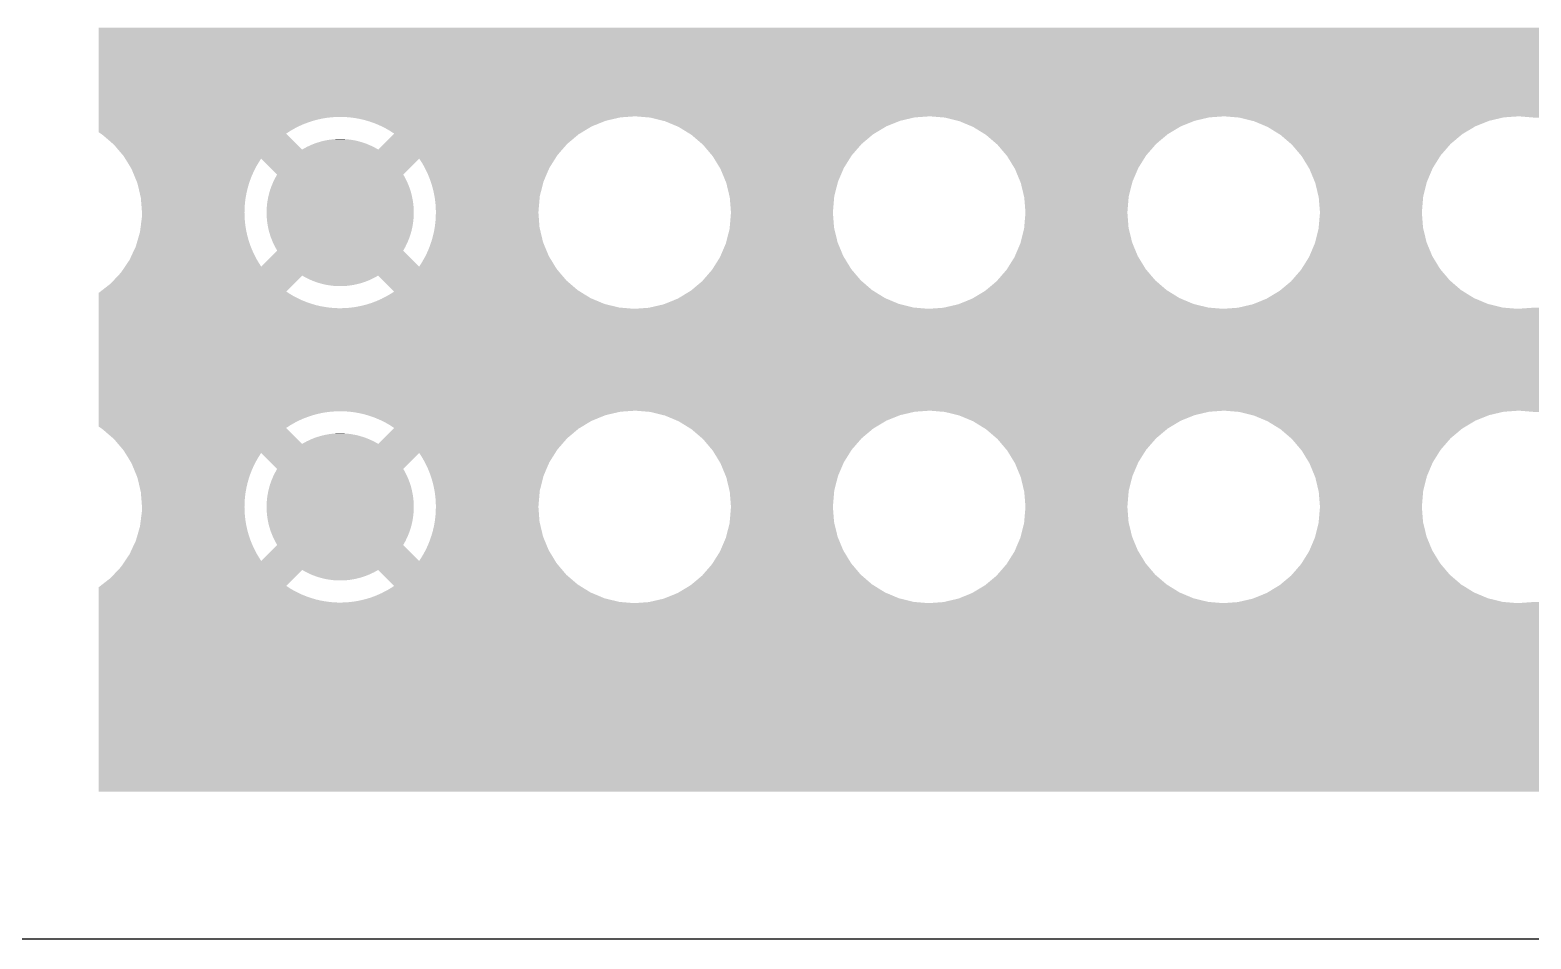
# Model space of a CAD drawing. Extents: x 295 to 953, y 10 to 290.
# Drawn here: x 716.62 to 750.28, y 71 to 91.39 of the extents above; entities that cross this region are included whole.
import ezdxf

# ---------------------------------------------------------------- set-up
doc = ezdxf.new("R2010")
doc.units = 0
doc.header["$LTSCALE"] = 5
doc.header["$MEASUREMENT"] = 0
doc.layers.add('PWR1', color=7, linetype='CONTINUOUS')

msp = doc.modelspace()

# ---------------------------------------------------------------- linework, layer by layer
at = {"layer": 'PWR1'}
msp.add_line((529.277, 71), (763.276, 71), dxfattribs=at)
for points in [[(718.158, 91.34), (718.158, 91.449), (756.177, 91.34), (756.181, 91.449)], [(718.158, 91.066), (718.158, 91.34), (756.203, 91.066), (756.177, 91.34)], [(718.158, 90.802), (718.158, 91.066), (756.282, 90.802), (756.203, 91.066)], [(718.158, 90.557), (718.158, 90.802), (756.409, 90.557), (756.282, 90.802)], [(718.158, 90.342), (718.158, 90.557), (756.58, 90.342), (756.409, 90.557)], [(718.158, 90.162), (718.158, 90.342), (756.789, 90.162), (756.58, 90.342)], [(718.158, 90.026), (718.158, 90.162), (757.028, 90.026), (756.789, 90.162)], [(718.158, 89.938), (718.158, 90.026), (757.29, 89.938), (757.028, 90.026)], [(718.158, 89.902), (718.158, 89.938), (757.563, 89.902), (757.29, 89.938)], [(718.158, 89.458), (718.158, 89.902), (759.974, 89.458), (759.974, 89.902)], [(718.158, 89.445), (718.158, 89.458), (730.008, 89.445), (730.191, 89.458)], [(718.158, 89.443), (718.158, 89.445), (723.476, 89.443), (723.582, 89.445)], [(718.158, 89.435), (718.158, 89.443), (723.37, 89.435), (723.476, 89.443)], [(718.158, 89.423), (718.158, 89.435), (723.264, 89.423), (723.37, 89.435)], [(718.158, 89.405), (718.158, 89.423), (723.159, 89.405), (723.264, 89.423)], [(718.158, 89.382), (718.158, 89.405), (723.055, 89.382), (723.159, 89.405)], [(718.158, 89.353), (718.158, 89.382), (722.953, 89.353), (723.055, 89.382)], [(718.158, 89.32), (718.158, 89.353), (722.851, 89.32), (722.953, 89.353)], [(718.158, 89.282), (718.158, 89.32), (722.752, 89.282), (722.851, 89.32)], [(718.158, 89.239), (718.158, 89.282), (722.655, 89.239), (722.752, 89.282)], [(718.158, 89.191), (718.158, 89.239), (722.56, 89.191), (722.655, 89.239)], [(723.689, 89.442), (723.582, 89.445), (729.965, 89.442), (730.008, 89.445)], [(723.79, 89.434), (723.689, 89.442), (729.854, 89.434), (729.965, 89.442)], [(723.795, 89.433), (723.79, 89.434), (729.852, 89.433), (729.854, 89.434)], [(723.901, 89.42), (723.795, 89.433), (729.794, 89.42), (729.852, 89.433)], [(724.005, 89.401), (723.901, 89.42), (729.713, 89.401), (729.794, 89.42)], [(724.109, 89.377), (724.005, 89.401), (729.609, 89.377), (729.713, 89.401)], [(724.178, 89.357), (724.109, 89.377), (729.525, 89.357), (729.609, 89.377)], [(724.212, 89.348), (724.178, 89.357), (729.502, 89.348), (729.525, 89.357)], [(724.312, 89.314), (724.212, 89.348), (729.417, 89.314), (729.502, 89.348)], [(724.411, 89.274), (724.312, 89.314), (729.32, 89.274), (729.417, 89.314)], [(724.508, 89.231), (724.411, 89.274), (729.212, 89.231), (729.32, 89.274)], [(724.508, 89.23), (724.508, 89.231), (729.212, 89.23), (729.212, 89.231)], [(724.603, 89.182), (724.508, 89.23), (729.131, 89.182), (729.212, 89.23)], [(730.477, 89.434), (730.191, 89.458), (736.458, 89.434), (736.795, 89.458)], [(730.527, 89.43), (730.477, 89.434), (736.44, 89.43), (736.458, 89.434)], [(730.821, 89.357), (730.527, 89.43), (736.129, 89.357), (736.44, 89.43)], [(730.855, 89.349), (730.821, 89.357), (736.109, 89.349), (736.129, 89.357)], [(731.137, 89.231), (730.855, 89.349), (735.816, 89.231), (736.109, 89.349)], [(731.166, 89.218), (731.137, 89.231), (735.796, 89.218), (735.816, 89.231)], [(731.427, 89.057), (731.166, 89.218), (735.527, 89.057), (735.796, 89.218)], [(737.081, 89.434), (736.795, 89.458), (743.062, 89.434), (743.399, 89.458)], [(737.131, 89.43), (737.081, 89.434), (743.044, 89.43), (743.062, 89.434)], [(737.425, 89.357), (737.131, 89.43), (742.733, 89.357), (743.044, 89.43)], [(737.459, 89.349), (737.425, 89.357), (742.713, 89.349), (742.733, 89.357)], [(737.741, 89.231), (737.459, 89.349), (742.42, 89.231), (742.713, 89.349)], [(737.77, 89.218), (737.741, 89.231), (742.4, 89.218), (742.42, 89.231)], [(738.031, 89.057), (737.77, 89.218), (742.131, 89.057), (742.4, 89.218)], [(743.685, 89.434), (743.399, 89.458), (749.666, 89.434), (750.003, 89.458)], [(743.735, 89.43), (743.685, 89.434), (749.648, 89.43), (749.666, 89.434)], [(744.029, 89.357), (743.735, 89.43), (749.337, 89.357), (749.648, 89.43)], [(744.063, 89.349), (744.029, 89.357), (749.317, 89.349), (749.337, 89.357)], [(744.345, 89.231), (744.063, 89.349), (749.024, 89.231), (749.317, 89.349)], [(744.374, 89.218), (744.345, 89.231), (749.004, 89.218), (749.024, 89.231)], [(744.635, 89.057), (744.374, 89.218), (748.735, 89.057), (749.004, 89.218)], [(750.339, 89.43), (750.003, 89.458), (759.974, 89.43), (759.974, 89.458)], [(718.158, 89.138), (718.158, 89.191), (722.467, 89.138), (722.56, 89.191)], [(718.158, 89.102), (718.158, 89.138), (722.41, 89.102), (722.467, 89.138)], [(718.158, 89.101), (718.158, 89.102), (722.41, 89.101), (722.41, 89.102)], [(718.188, 89.081), (718.158, 89.101), (722.377, 89.081), (722.41, 89.101)], [(718.203, 89.07), (718.188, 89.081), (722.362, 89.07), (722.377, 89.081)], [(718.245, 89.041), (718.203, 89.07), (722.391, 89.041), (722.362, 89.07)], [(718.501, 88.821), (718.245, 89.041), (722.611, 88.821), (722.391, 89.041)], [(722.988, 88.843), (723.06, 88.868), (724.157, 88.843), (724.087, 88.868)], [(723.06, 88.868), (723.077, 88.873), (724.087, 88.868), (724.068, 88.873)], [(723.077, 88.873), (723.15, 88.894), (724.068, 88.873), (723.998, 88.894)], [(723.15, 88.894), (723.166, 88.899), (723.998, 88.894), (723.978, 88.899)], [(723.166, 88.899), (723.241, 88.916), (723.978, 88.899), (723.907, 88.916)], [(723.241, 88.916), (723.257, 88.919), (723.907, 88.916), (723.886, 88.919)], [(723.257, 88.919), (723.334, 88.932), (723.886, 88.919), (723.815, 88.932)], [(723.334, 88.932), (723.35, 88.934), (723.815, 88.932), (723.793, 88.934)], [(723.35, 88.934), (723.428, 88.943), (723.793, 88.934), (723.722, 88.943)], [(723.428, 88.943), (723.442, 88.944), (723.722, 88.943), (723.697, 88.944)], [(723.442, 88.944), (723.525, 88.949), (723.697, 88.944), (723.629, 88.949)], [(723.525, 88.949), (723.536, 88.949), (723.629, 88.949), (723.536, 88.949)], [(724.554, 88.84), (724.771, 89.057), (728.665, 88.84), (728.923, 89.057)], [(724.695, 89.128), (724.603, 89.182), (729.042, 89.128), (729.131, 89.182)], [(724.784, 89.07), (724.695, 89.128), (728.946, 89.07), (729.042, 89.128)], [(724.771, 89.057), (724.784, 89.07), (728.923, 89.057), (728.946, 89.07)], [(731.453, 89.041), (731.427, 89.057), (735.508, 89.041), (735.527, 89.057)], [(731.687, 88.84), (731.453, 89.041), (735.269, 88.84), (735.508, 89.041)], [(738.057, 89.041), (738.031, 89.057), (742.112, 89.041), (742.131, 89.057)], [(738.291, 88.84), (738.057, 89.041), (741.873, 88.84), (742.112, 89.041)], [(744.661, 89.041), (744.635, 89.057), (748.716, 89.041), (748.735, 89.057)], [(744.895, 88.84), (744.661, 89.041), (748.477, 88.84), (748.716, 89.041)], [(718.593, 88.712), (718.501, 88.821), (722.72, 88.712), (722.611, 88.821)], [(718.701, 88.585), (718.593, 88.712), (728.443, 88.585), (728.553, 88.712)], [(718.719, 88.564), (718.701, 88.585), (728.429, 88.564), (728.443, 88.585)], [(718.752, 88.51), (718.719, 88.564), (728.396, 88.51), (728.429, 88.564)], [(722.72, 88.712), (722.736, 88.722), (724.426, 88.712), (724.41, 88.722)], [(722.736, 88.722), (722.802, 88.758), (724.41, 88.722), (724.345, 88.758)], [(722.802, 88.758), (722.818, 88.767), (724.345, 88.758), (724.328, 88.767)], [(722.818, 88.767), (722.886, 88.799), (724.328, 88.767), (724.261, 88.799)], [(722.886, 88.799), (722.902, 88.807), (724.261, 88.799), (724.243, 88.807)], [(722.902, 88.807), (722.972, 88.836), (724.243, 88.807), (724.175, 88.836)], [(722.972, 88.836), (722.988, 88.843), (724.175, 88.836), (724.157, 88.843)], [(724.426, 88.712), (724.554, 88.84), (728.553, 88.712), (728.665, 88.84)], [(731.709, 88.821), (731.687, 88.84), (735.252, 88.821), (735.269, 88.84)], [(731.909, 88.585), (731.709, 88.821), (735.047, 88.585), (735.252, 88.821)], [(731.927, 88.564), (731.909, 88.585), (735.033, 88.564), (735.047, 88.585)], [(732.088, 88.3), (731.927, 88.564), (734.868, 88.3), (735.033, 88.564)], [(738.313, 88.821), (738.291, 88.84), (741.856, 88.821), (741.873, 88.84)], [(738.513, 88.585), (738.313, 88.821), (741.651, 88.585), (741.856, 88.821)], [(738.531, 88.564), (738.513, 88.585), (741.637, 88.564), (741.651, 88.585)], [(738.692, 88.3), (738.531, 88.564), (741.472, 88.3), (741.637, 88.564)], [(744.917, 88.821), (744.895, 88.84), (748.46, 88.821), (748.477, 88.84)], [(745.117, 88.585), (744.917, 88.821), (748.255, 88.585), (748.46, 88.821)], [(745.135, 88.564), (745.117, 88.585), (748.241, 88.564), (748.255, 88.585)], [(745.296, 88.3), (745.135, 88.564), (748.076, 88.3), (748.241, 88.564)], [(718.807, 88.421), (718.752, 88.51), (721.744, 88.421), (721.801, 88.51)], [(718.863, 88.329), (718.807, 88.421), (721.69, 88.329), (721.744, 88.421)], [(718.895, 88.275), (718.863, 88.329), (721.663, 88.275), (721.69, 88.329)], [(718.912, 88.234), (718.895, 88.275), (721.641, 88.234), (721.663, 88.275)], [(718.952, 88.137), (718.912, 88.234), (721.597, 88.137), (721.641, 88.234)], [(722.16, 88.152), (721.801, 88.51), (724.987, 88.152), (725.345, 88.51)], [(725.408, 88.413), (725.345, 88.51), (728.335, 88.413), (728.396, 88.51)], [(725.461, 88.32), (725.408, 88.413), (728.277, 88.32), (728.335, 88.413)], [(725.471, 88.3), (725.461, 88.32), (728.264, 88.3), (728.277, 88.32)], [(725.509, 88.226), (725.471, 88.3), (728.232, 88.226), (728.264, 88.3)], [(725.553, 88.128), (725.509, 88.226), (728.19, 88.128), (728.232, 88.226)], [(732.103, 88.275), (732.088, 88.3), (734.857, 88.275), (734.868, 88.3)], [(732.221, 87.989), (732.103, 88.275), (734.735, 87.989), (734.857, 88.275)], [(738.707, 88.275), (738.692, 88.3), (741.461, 88.275), (741.472, 88.3)], [(738.825, 87.989), (738.707, 88.275), (741.339, 87.989), (741.461, 88.275)], [(745.311, 88.275), (745.296, 88.3), (748.065, 88.275), (748.076, 88.3)], [(745.429, 87.989), (745.311, 88.275), (747.943, 87.989), (748.065, 88.275)], [(718.993, 88.038), (718.952, 88.137), (721.558, 88.038), (721.597, 88.137)], [(719.024, 87.963), (718.993, 88.038), (721.533, 87.963), (721.558, 88.038)], [(719.03, 87.937), (719.024, 87.963), (721.524, 87.937), (721.533, 87.963)], [(719.055, 87.835), (719.03, 87.937), (721.495, 87.835), (721.524, 87.937)], [(722.017, 87.848), (722.036, 87.901), (725.13, 87.848), (725.11, 87.901)], [(722.036, 87.901), (722.051, 87.936), (725.11, 87.901), (725.096, 87.936)], [(722.051, 87.936), (722.072, 87.987), (725.096, 87.936), (725.073, 87.987)], [(722.072, 87.987), (722.089, 88.021), (725.073, 87.987), (725.058, 88.021)], [(722.089, 88.021), (722.114, 88.07), (725.058, 88.021), (725.032, 88.07)], [(722.114, 88.07), (722.132, 88.103), (725.032, 88.07), (725.015, 88.103)], [(722.132, 88.103), (722.16, 88.152), (725.015, 88.103), (724.987, 88.152)], [(725.591, 88.029), (725.553, 88.128), (728.148, 88.029), (728.19, 88.128)], [(725.605, 87.989), (725.591, 88.029), (728.131, 87.989), (728.148, 88.029)], [(725.625, 87.928), (725.605, 87.989), (728.116, 87.928), (728.131, 87.989)], [(725.654, 87.826), (725.625, 87.928), (728.09, 87.826), (728.116, 87.928)], [(732.232, 87.963), (732.221, 87.989), (734.729, 87.963), (734.735, 87.989)], [(732.304, 87.662), (732.232, 87.963), (734.652, 87.662), (734.729, 87.963)], [(738.836, 87.963), (738.825, 87.989), (741.333, 87.963), (741.339, 87.989)], [(738.908, 87.662), (738.836, 87.963), (741.256, 87.662), (741.333, 87.963)], [(745.44, 87.963), (745.429, 87.989), (747.937, 87.963), (747.943, 87.989)], [(745.512, 87.662), (745.44, 87.963), (747.86, 87.662), (747.937, 87.963)], [(719.079, 87.731), (719.055, 87.835), (721.471, 87.731), (721.495, 87.835)], [(719.102, 87.635), (719.079, 87.731), (721.454, 87.635), (721.471, 87.731)], [(719.103, 87.626), (719.102, 87.635), (721.452, 87.626), (721.454, 87.635)], [(719.111, 87.521), (719.103, 87.626), (721.438, 87.521), (721.452, 87.626)], [(719.12, 87.414), (719.111, 87.521), (721.43, 87.414), (721.438, 87.521)], [(721.933, 87.485), (721.94, 87.541), (725.214, 87.485), (725.206, 87.541)], [(721.94, 87.541), (721.947, 87.578), (725.206, 87.541), (725.2, 87.578)], [(721.947, 87.578), (721.956, 87.632), (725.2, 87.578), (725.189, 87.632)], [(721.956, 87.632), (721.965, 87.669), (725.189, 87.632), (725.182, 87.669)], [(721.965, 87.669), (721.978, 87.723), (725.182, 87.669), (725.168, 87.723)], [(721.978, 87.723), (721.988, 87.759), (725.168, 87.723), (725.159, 87.759)], [(721.988, 87.759), (722.004, 87.813), (725.159, 87.759), (725.141, 87.813)], [(722.004, 87.813), (722.017, 87.848), (725.141, 87.813), (725.13, 87.848)], [(725.677, 87.722), (725.654, 87.826), (728.064, 87.722), (728.09, 87.826)], [(725.688, 87.662), (725.677, 87.722), (728.048, 87.662), (728.064, 87.722)], [(725.696, 87.617), (725.688, 87.662), (728.045, 87.617), (728.048, 87.662)], [(725.709, 87.511), (725.696, 87.617), (728.036, 87.511), (728.045, 87.617)], [(732.31, 87.635), (732.304, 87.662), (734.65, 87.635), (734.652, 87.662)], [(732.337, 87.299), (732.31, 87.635), (734.622, 87.299), (734.65, 87.635)], [(738.914, 87.635), (738.908, 87.662), (741.254, 87.635), (741.256, 87.662)], [(738.941, 87.299), (738.914, 87.635), (741.226, 87.299), (741.254, 87.635)], [(745.518, 87.635), (745.512, 87.662), (747.858, 87.635), (747.86, 87.662)], [(745.545, 87.299), (745.518, 87.635), (747.83, 87.299), (747.858, 87.635)], [(719.112, 87.086), (719.126, 87.192), (721.437, 87.086), (721.43, 87.192)], [(719.129, 87.299), (719.12, 87.414), (721.427, 87.299), (721.43, 87.414)], [(719.126, 87.193), (719.129, 87.299), (721.429, 87.193), (721.427, 87.299)], [(719.126, 87.192), (719.126, 87.193), (721.43, 87.192), (721.429, 87.193)], [(721.922, 87.299), (721.923, 87.355), (725.224, 87.299), (725.223, 87.355)], [(721.924, 87.243), (721.922, 87.299), (725.223, 87.243), (725.224, 87.299)], [(721.923, 87.355), (721.925, 87.392), (725.223, 87.355), (725.222, 87.392)], [(721.925, 87.205), (721.924, 87.243), (725.221, 87.205), (725.223, 87.243)], [(721.925, 87.392), (721.929, 87.448), (725.222, 87.392), (725.217, 87.448)], [(721.93, 87.15), (721.925, 87.205), (725.217, 87.15), (725.221, 87.205)], [(721.929, 87.448), (721.933, 87.485), (725.217, 87.448), (725.214, 87.485)], [(725.708, 87.077), (725.716, 87.183), (728.035, 87.077), (728.027, 87.183)], [(725.717, 87.405), (725.709, 87.511), (728.027, 87.405), (728.036, 87.511)], [(725.716, 87.183), (725.719, 87.299), (728.027, 87.183), (728.018, 87.299)], [(725.719, 87.299), (725.717, 87.405), (728.018, 87.299), (728.027, 87.405)], [(732.308, 86.962), (732.337, 87.299), (734.648, 86.962), (734.622, 87.299)], [(738.912, 86.962), (738.941, 87.299), (741.252, 86.962), (741.226, 87.299)], [(745.516, 86.962), (745.545, 87.299), (747.856, 86.962), (747.83, 87.299)], [(719.058, 86.772), (719.083, 86.858), (721.493, 86.772), (721.473, 86.858)], [(719.083, 86.858), (719.085, 86.876), (721.473, 86.858), (721.469, 86.876)], [(719.085, 86.876), (719.099, 86.98), (721.469, 86.876), (721.451, 86.98)], [(719.099, 86.98), (719.112, 87.086), (721.451, 86.98), (721.437, 87.086)], [(721.933, 87.112), (721.93, 87.15), (725.213, 87.112), (725.217, 87.15)], [(721.941, 87.057), (721.933, 87.112), (725.206, 87.057), (725.213, 87.112)], [(721.946, 87.02), (721.941, 87.057), (725.2, 87.02), (725.206, 87.057)], [(721.957, 86.965), (721.946, 87.02), (725.19, 86.965), (725.2, 87.02)], [(721.964, 86.928), (721.957, 86.965), (725.181, 86.928), (725.19, 86.965)], [(721.978, 86.874), (721.964, 86.928), (725.169, 86.874), (725.181, 86.928)], [(721.988, 86.838), (721.978, 86.874), (725.158, 86.838), (725.169, 86.874)], [(725.651, 86.763), (725.675, 86.866), (728.092, 86.763), (728.067, 86.866)], [(725.675, 86.866), (725.693, 86.962), (728.067, 86.866), (728.044, 86.962)], [(725.693, 86.962), (725.694, 86.971), (728.044, 86.962), (728.043, 86.971)], [(725.694, 86.971), (725.708, 87.077), (728.043, 86.971), (728.035, 87.077)], [(732.23, 86.634), (732.306, 86.935), (734.727, 86.634), (734.654, 86.935)], [(732.306, 86.935), (732.308, 86.962), (734.654, 86.935), (734.648, 86.962)], [(738.834, 86.634), (738.91, 86.935), (741.331, 86.634), (741.258, 86.935)], [(738.91, 86.935), (738.912, 86.962), (741.258, 86.935), (741.252, 86.962)], [(745.438, 86.634), (745.514, 86.935), (747.935, 86.634), (747.862, 86.935)], [(745.514, 86.935), (745.516, 86.962), (747.862, 86.935), (747.856, 86.962)], [(718.958, 86.469), (718.989, 86.534), (721.594, 86.469), (721.568, 86.534)], [(718.989, 86.534), (718.999, 86.568), (721.568, 86.534), (721.555, 86.568)], [(718.999, 86.568), (719.028, 86.669), (721.555, 86.568), (721.521, 86.669)], [(719.028, 86.669), (719.058, 86.772), (721.521, 86.669), (721.493, 86.772)], [(722.005, 86.784), (721.988, 86.838), (725.142, 86.784), (725.158, 86.838)], [(722.016, 86.749), (722.005, 86.784), (725.129, 86.749), (725.142, 86.784)], [(722.037, 86.697), (722.016, 86.749), (725.11, 86.697), (725.129, 86.749)], [(722.05, 86.662), (722.037, 86.697), (725.096, 86.662), (725.11, 86.697)], [(722.073, 86.611), (722.05, 86.662), (725.074, 86.611), (725.096, 86.662)], [(722.088, 86.577), (722.073, 86.611), (725.057, 86.577), (725.074, 86.611)], [(722.114, 86.527), (722.088, 86.577), (725.033, 86.527), (725.057, 86.577)], [(722.132, 86.494), (722.114, 86.527), (725.014, 86.494), (725.033, 86.527)], [(725.549, 86.46), (725.588, 86.559), (728.194, 86.46), (728.153, 86.559)], [(725.588, 86.559), (725.613, 86.634), (728.153, 86.559), (728.123, 86.634)], [(725.613, 86.634), (725.622, 86.66), (728.123, 86.634), (728.116, 86.66)], [(725.622, 86.66), (725.651, 86.763), (728.116, 86.66), (728.092, 86.763)], [(732.101, 86.322), (732.223, 86.608), (734.855, 86.322), (734.737, 86.608)], [(732.223, 86.608), (732.23, 86.634), (734.737, 86.608), (734.727, 86.634)], [(738.705, 86.322), (738.827, 86.608), (741.459, 86.322), (741.341, 86.608)], [(738.827, 86.608), (738.834, 86.634), (741.341, 86.608), (741.331, 86.634)], [(745.309, 86.322), (745.431, 86.608), (748.063, 86.322), (747.945, 86.608)], [(745.431, 86.608), (745.438, 86.634), (747.945, 86.608), (747.935, 86.634)], [(718.749, 86.087), (718.815, 86.185), (721.801, 86.087), (721.739, 86.185)], [(718.815, 86.185), (718.845, 86.229), (721.739, 86.185), (721.713, 86.229)], [(718.845, 86.229), (718.868, 86.277), (721.713, 86.229), (721.686, 86.277)], [(718.868, 86.277), (718.912, 86.372), (721.686, 86.277), (721.637, 86.372)], [(718.912, 86.372), (718.958, 86.469), (721.637, 86.372), (721.594, 86.469)], [(721.801, 86.087), (722.16, 86.445), (725.345, 86.087), (724.987, 86.445)], [(722.16, 86.446), (722.132, 86.494), (724.987, 86.446), (725.014, 86.494)], [(722.16, 86.445), (722.16, 86.446), (724.987, 86.445), (724.987, 86.446)], [(725.345, 86.087), (725.403, 86.177), (728.394, 86.087), (728.34, 86.177)], [(725.403, 86.177), (725.456, 86.269), (728.34, 86.177), (728.284, 86.269)], [(725.456, 86.269), (725.484, 86.322), (728.284, 86.269), (728.251, 86.322)], [(725.484, 86.322), (725.505, 86.363), (728.251, 86.322), (728.234, 86.363)], [(725.505, 86.363), (725.549, 86.46), (728.234, 86.363), (728.194, 86.46)], [(731.925, 86.034), (732.091, 86.298), (735.031, 86.034), (734.87, 86.298)], [(732.091, 86.298), (732.101, 86.322), (734.87, 86.298), (734.855, 86.322)], [(738.529, 86.034), (738.695, 86.298), (741.635, 86.034), (741.474, 86.298)], [(738.695, 86.298), (738.705, 86.322), (741.474, 86.298), (741.459, 86.322)], [(745.133, 86.034), (745.299, 86.298), (748.239, 86.034), (748.078, 86.298)], [(745.299, 86.298), (745.309, 86.322), (748.078, 86.298), (748.063, 86.322)], [(718.424, 85.703), (718.595, 85.885), (722.538, 85.703), (722.72, 85.885)], [(718.595, 85.885), (718.655, 85.949), (728.553, 85.885), (728.498, 85.949)], [(718.655, 85.949), (718.713, 86.034), (728.498, 85.949), (728.427, 86.034)], [(718.713, 86.034), (718.749, 86.087), (728.427, 86.034), (728.394, 86.087)], [(722.737, 85.876), (722.72, 85.885), (724.41, 85.876), (724.426, 85.885)], [(722.801, 85.839), (722.737, 85.876), (724.344, 85.839), (724.41, 85.876)], [(722.819, 85.831), (722.801, 85.839), (724.329, 85.831), (724.344, 85.839)], [(724.535, 85.776), (724.426, 85.885), (728.645, 85.776), (728.553, 85.885)], [(731.706, 85.776), (731.911, 86.012), (735.249, 85.776), (735.049, 86.012)], [(731.911, 86.012), (731.925, 86.034), (735.049, 86.012), (735.031, 86.034)], [(738.31, 85.776), (738.515, 86.012), (741.853, 85.776), (741.653, 86.012)], [(738.515, 86.012), (738.529, 86.034), (741.653, 86.012), (741.635, 86.034)], [(744.914, 85.776), (745.119, 86.012), (748.457, 85.776), (748.257, 86.012)], [(745.119, 86.012), (745.133, 86.034), (748.257, 86.012), (748.239, 86.034)], [(718.158, 85.496), (718.198, 85.527), (722.41, 85.496), (722.362, 85.527)], [(718.158, 85.469), (718.158, 85.496), (722.451, 85.469), (722.41, 85.496)], [(718.198, 85.527), (718.424, 85.703), (722.362, 85.527), (722.538, 85.703)], [(722.885, 85.798), (722.819, 85.831), (724.26, 85.798), (724.329, 85.831)], [(722.903, 85.79), (722.885, 85.798), (724.244, 85.79), (724.26, 85.798)], [(722.971, 85.761), (722.903, 85.79), (724.174, 85.761), (724.244, 85.79)], [(722.99, 85.755), (722.971, 85.761), (724.158, 85.755), (724.174, 85.761)], [(723.059, 85.73), (722.99, 85.755), (724.086, 85.73), (724.158, 85.755)], [(723.078, 85.724), (723.059, 85.73), (724.07, 85.724), (724.086, 85.73)], [(723.148, 85.703), (723.078, 85.724), (723.996, 85.703), (724.07, 85.724)], [(723.168, 85.699), (723.148, 85.703), (723.98, 85.699), (723.996, 85.703)], [(723.239, 85.682), (723.168, 85.699), (723.905, 85.682), (723.98, 85.699)], [(723.26, 85.678), (723.239, 85.682), (723.889, 85.678), (723.905, 85.682)], [(723.331, 85.665), (723.26, 85.678), (723.812, 85.665), (723.889, 85.678)], [(723.353, 85.663), (723.331, 85.665), (723.797, 85.663), (723.812, 85.665)], [(723.424, 85.654), (723.353, 85.663), (723.718, 85.654), (723.797, 85.663)], [(723.449, 85.653), (723.424, 85.654), (723.704, 85.653), (723.718, 85.654)], [(723.517, 85.649), (723.449, 85.653), (723.621, 85.649), (723.704, 85.653)], [(723.611, 85.648), (723.517, 85.649), (723.611, 85.648), (723.621, 85.649)], [(724.755, 85.556), (724.535, 85.776), (728.901, 85.556), (728.645, 85.776)], [(724.679, 85.459), (724.769, 85.516), (729.058, 85.459), (728.966, 85.516)], [(724.784, 85.527), (724.755, 85.556), (728.949, 85.527), (728.901, 85.556)], [(724.769, 85.516), (724.784, 85.527), (728.966, 85.516), (728.949, 85.527)], [(731.162, 85.379), (731.431, 85.541), (735.792, 85.379), (735.531, 85.541)], [(731.431, 85.541), (731.45, 85.556), (735.531, 85.541), (735.505, 85.556)], [(731.45, 85.556), (731.69, 85.757), (735.505, 85.556), (735.272, 85.757)], [(731.69, 85.757), (731.706, 85.776), (735.272, 85.757), (735.249, 85.776)], [(737.766, 85.379), (738.035, 85.541), (742.396, 85.379), (742.135, 85.541)], [(738.035, 85.541), (738.054, 85.556), (742.135, 85.541), (742.109, 85.556)], [(738.054, 85.556), (738.294, 85.757), (742.109, 85.556), (741.876, 85.757)], [(738.294, 85.757), (738.31, 85.776), (741.876, 85.757), (741.853, 85.776)], [(744.37, 85.379), (744.639, 85.541), (749, 85.379), (748.739, 85.541)], [(744.639, 85.541), (744.658, 85.556), (748.739, 85.541), (748.713, 85.556)], [(744.658, 85.556), (744.898, 85.757), (748.713, 85.556), (748.48, 85.757)], [(744.898, 85.757), (744.914, 85.776), (748.48, 85.757), (748.457, 85.776)], [(718.158, 85.416), (718.158, 85.469), (722.543, 85.416), (722.451, 85.469)], [(718.158, 85.367), (718.158, 85.416), (722.638, 85.367), (722.543, 85.416)], [(718.158, 85.323), (718.158, 85.367), (722.735, 85.323), (722.638, 85.367)], [(718.158, 85.284), (718.158, 85.323), (722.834, 85.284), (722.735, 85.323)], [(718.158, 85.25), (718.158, 85.284), (722.935, 85.25), (722.834, 85.284)], [(718.158, 85.22), (718.158, 85.25), (723.037, 85.22), (722.935, 85.25)], [(718.158, 85.196), (718.158, 85.22), (723.141, 85.196), (723.037, 85.22)], [(718.158, 85.178), (718.158, 85.196), (723.246, 85.178), (723.141, 85.196)], [(718.158, 85.164), (718.158, 85.178), (723.351, 85.164), (723.246, 85.178)], [(718.158, 85.155), (718.158, 85.164), (723.457, 85.155), (723.351, 85.164)], [(723.67, 85.155), (723.777, 85.162), (729.982, 85.155), (729.894, 85.162)], [(723.777, 85.162), (723.824, 85.168), (729.894, 85.162), (729.827, 85.168)], [(723.824, 85.168), (723.882, 85.175), (729.827, 85.168), (729.799, 85.175)], [(723.882, 85.175), (723.987, 85.193), (729.799, 85.175), (729.726, 85.193)], [(723.987, 85.193), (724.091, 85.216), (729.726, 85.193), (729.631, 85.216)], [(724.091, 85.216), (724.194, 85.244), (729.631, 85.216), (729.516, 85.244)], [(724.194, 85.244), (724.206, 85.248), (729.516, 85.244), (729.5, 85.248)], [(724.206, 85.248), (724.295, 85.277), (729.5, 85.248), (729.43, 85.277)], [(724.295, 85.277), (724.394, 85.316), (729.43, 85.277), (729.339, 85.316)], [(724.394, 85.316), (724.492, 85.359), (729.339, 85.316), (729.236, 85.359)], [(724.492, 85.359), (724.531, 85.379), (729.236, 85.359), (729.188, 85.379)], [(724.531, 85.379), (724.587, 85.407), (729.188, 85.379), (729.143, 85.407)], [(724.587, 85.407), (724.679, 85.459), (729.143, 85.407), (729.058, 85.459)], [(730.164, 85.139), (730.5, 85.163), (736.768, 85.139), (736.481, 85.163)], [(730.5, 85.163), (730.518, 85.168), (736.481, 85.163), (736.431, 85.168)], [(730.518, 85.168), (730.829, 85.24), (736.431, 85.168), (736.137, 85.24)], [(730.829, 85.24), (730.85, 85.248), (736.137, 85.24), (736.104, 85.248)], [(730.85, 85.248), (731.142, 85.367), (736.104, 85.248), (735.822, 85.367)], [(731.142, 85.367), (731.162, 85.379), (735.822, 85.367), (735.792, 85.379)], [(736.768, 85.139), (737.104, 85.163), (743.372, 85.139), (743.085, 85.163)], [(737.104, 85.163), (737.122, 85.168), (743.085, 85.163), (743.035, 85.168)], [(737.122, 85.168), (737.433, 85.24), (743.035, 85.168), (742.741, 85.24)], [(737.433, 85.24), (737.454, 85.248), (742.741, 85.24), (742.708, 85.248)], [(737.454, 85.248), (737.746, 85.367), (742.708, 85.248), (742.426, 85.367)], [(737.746, 85.367), (737.766, 85.379), (742.426, 85.367), (742.396, 85.379)], [(743.372, 85.139), (743.708, 85.163), (749.976, 85.139), (749.689, 85.163)], [(743.708, 85.163), (743.726, 85.168), (749.689, 85.163), (749.639, 85.168)], [(743.726, 85.168), (744.037, 85.24), (749.639, 85.168), (749.345, 85.24)], [(744.037, 85.24), (744.058, 85.248), (749.345, 85.24), (749.312, 85.248)], [(744.058, 85.248), (744.35, 85.367), (749.312, 85.248), (749.03, 85.367)], [(744.35, 85.367), (744.37, 85.379), (749.03, 85.367), (749, 85.379)], [(749.976, 85.139), (750.312, 85.163), (759.974, 85.139), (759.974, 85.163)], [(718.158, 85.152), (718.158, 85.155), (723.564, 85.152), (723.457, 85.155)], [(718.158, 85.139), (718.158, 85.152), (730.164, 85.139), (730.008, 85.152)], [(718.158, 82.854), (718.158, 85.139), (759.974, 82.854), (759.974, 85.139)], [(723.564, 85.152), (723.67, 85.155), (730.008, 85.152), (729.982, 85.155)], [(718.158, 82.841), (718.158, 82.854), (730.008, 82.841), (730.191, 82.854)], [(718.158, 82.839), (718.158, 82.841), (723.476, 82.839), (723.582, 82.841)], [(718.158, 82.831), (718.158, 82.839), (723.37, 82.831), (723.476, 82.839)], [(718.158, 82.819), (718.158, 82.831), (723.264, 82.819), (723.37, 82.831)], [(718.158, 82.801), (718.158, 82.819), (723.159, 82.801), (723.264, 82.819)], [(723.689, 82.838), (723.582, 82.841), (729.965, 82.838), (730.008, 82.841)], [(723.79, 82.83), (723.689, 82.838), (729.854, 82.83), (729.965, 82.838)], [(723.795, 82.829), (723.79, 82.83), (729.852, 82.829), (729.854, 82.83)], [(723.901, 82.816), (723.795, 82.829), (729.794, 82.816), (729.852, 82.829)], [(724.005, 82.797), (723.901, 82.816), (729.713, 82.797), (729.794, 82.816)], [(730.477, 82.83), (730.191, 82.854), (736.458, 82.83), (736.795, 82.854)], [(730.527, 82.826), (730.477, 82.83), (736.44, 82.826), (736.458, 82.83)], [(730.821, 82.753), (730.527, 82.826), (736.129, 82.753), (736.44, 82.826)], [(737.081, 82.83), (736.795, 82.854), (743.062, 82.83), (743.399, 82.854)], [(737.131, 82.826), (737.081, 82.83), (743.044, 82.826), (743.062, 82.83)], [(737.425, 82.753), (737.131, 82.826), (742.733, 82.753), (743.044, 82.826)], [(743.685, 82.83), (743.399, 82.854), (749.666, 82.83), (750.003, 82.854)], [(743.735, 82.826), (743.685, 82.83), (749.648, 82.826), (749.666, 82.83)], [(744.029, 82.753), (743.735, 82.826), (749.337, 82.753), (749.648, 82.826)], [(750.339, 82.826), (750.003, 82.854), (759.974, 82.826), (759.974, 82.854)], [(718.158, 82.778), (718.158, 82.801), (723.055, 82.778), (723.159, 82.801)], [(718.158, 82.749), (718.158, 82.778), (722.953, 82.749), (723.055, 82.778)], [(718.158, 82.716), (718.158, 82.749), (722.851, 82.716), (722.953, 82.749)], [(718.158, 82.678), (718.158, 82.716), (722.752, 82.678), (722.851, 82.716)], [(718.158, 82.635), (718.158, 82.678), (722.655, 82.635), (722.752, 82.678)], [(718.158, 82.587), (718.158, 82.635), (722.56, 82.587), (722.655, 82.635)], [(718.158, 82.534), (718.158, 82.587), (722.467, 82.534), (722.56, 82.587)], [(718.158, 82.498), (718.158, 82.534), (722.41, 82.498), (722.467, 82.534)], [(718.158, 82.497), (718.158, 82.498), (722.41, 82.497), (722.41, 82.498)], [(718.188, 82.477), (718.158, 82.497), (722.377, 82.477), (722.41, 82.497)], [(718.203, 82.466), (718.188, 82.477), (722.362, 82.466), (722.377, 82.477)], [(718.245, 82.437), (718.203, 82.466), (722.391, 82.437), (722.362, 82.466)], [(724.109, 82.773), (724.005, 82.797), (729.609, 82.773), (729.713, 82.797)], [(724.178, 82.753), (724.109, 82.773), (729.525, 82.753), (729.609, 82.773)], [(724.212, 82.744), (724.178, 82.753), (729.502, 82.744), (729.525, 82.753)], [(724.312, 82.71), (724.212, 82.744), (729.417, 82.71), (729.502, 82.744)], [(724.411, 82.67), (724.312, 82.71), (729.32, 82.67), (729.417, 82.71)], [(724.508, 82.627), (724.411, 82.67), (729.212, 82.627), (729.32, 82.67)], [(724.508, 82.626), (724.508, 82.627), (729.212, 82.626), (729.212, 82.627)], [(724.603, 82.578), (724.508, 82.626), (729.131, 82.578), (729.212, 82.626)], [(724.695, 82.524), (724.603, 82.578), (729.042, 82.524), (729.131, 82.578)], [(724.784, 82.466), (724.695, 82.524), (728.946, 82.466), (729.042, 82.524)], [(724.771, 82.453), (724.784, 82.466), (728.923, 82.453), (728.946, 82.466)], [(730.855, 82.745), (730.821, 82.753), (736.109, 82.745), (736.129, 82.753)], [(731.137, 82.627), (730.855, 82.745), (735.816, 82.627), (736.109, 82.745)], [(731.166, 82.614), (731.137, 82.627), (735.796, 82.614), (735.816, 82.627)], [(731.427, 82.453), (731.166, 82.614), (735.527, 82.453), (735.796, 82.614)], [(737.459, 82.745), (737.425, 82.753), (742.713, 82.745), (742.733, 82.753)], [(737.741, 82.627), (737.459, 82.745), (742.42, 82.627), (742.713, 82.745)], [(737.77, 82.614), (737.741, 82.627), (742.4, 82.614), (742.42, 82.627)], [(738.031, 82.453), (737.77, 82.614), (742.131, 82.453), (742.4, 82.614)], [(744.063, 82.745), (744.029, 82.753), (749.317, 82.745), (749.337, 82.753)], [(744.345, 82.627), (744.063, 82.745), (749.024, 82.627), (749.317, 82.745)], [(744.374, 82.614), (744.345, 82.627), (749.004, 82.614), (749.024, 82.627)], [(744.635, 82.453), (744.374, 82.614), (748.735, 82.453), (749.004, 82.614)], [(718.501, 82.217), (718.245, 82.437), (722.611, 82.217), (722.391, 82.437)], [(718.593, 82.108), (718.501, 82.217), (722.72, 82.108), (722.611, 82.217)], [(722.736, 82.118), (722.802, 82.154), (724.41, 82.118), (724.345, 82.154)], [(722.802, 82.154), (722.818, 82.163), (724.345, 82.154), (724.328, 82.163)], [(722.818, 82.163), (722.886, 82.195), (724.328, 82.163), (724.261, 82.195)], [(722.886, 82.195), (722.902, 82.203), (724.261, 82.195), (724.243, 82.203)], [(722.902, 82.203), (722.972, 82.232), (724.243, 82.203), (724.175, 82.232)], [(722.972, 82.232), (722.988, 82.239), (724.175, 82.232), (724.157, 82.239)], [(722.988, 82.239), (723.06, 82.264), (724.157, 82.239), (724.087, 82.264)], [(723.06, 82.264), (723.077, 82.269), (724.087, 82.264), (724.068, 82.269)], [(723.077, 82.269), (723.15, 82.29), (724.068, 82.269), (723.998, 82.29)], [(723.15, 82.29), (723.166, 82.295), (723.998, 82.29), (723.978, 82.295)], [(723.166, 82.295), (723.241, 82.312), (723.978, 82.295), (723.907, 82.312)], [(723.241, 82.312), (723.257, 82.315), (723.907, 82.312), (723.886, 82.315)], [(723.257, 82.315), (723.334, 82.328), (723.886, 82.315), (723.815, 82.328)], [(723.334, 82.328), (723.35, 82.33), (723.815, 82.328), (723.793, 82.33)], [(723.35, 82.33), (723.428, 82.339), (723.793, 82.33), (723.722, 82.339)], [(723.428, 82.339), (723.442, 82.34), (723.722, 82.339), (723.697, 82.34)], [(723.442, 82.34), (723.525, 82.345), (723.697, 82.34), (723.629, 82.345)], [(723.525, 82.345), (723.536, 82.345), (723.629, 82.345), (723.536, 82.345)], [(724.426, 82.108), (724.554, 82.236), (728.553, 82.108), (728.665, 82.236)], [(724.554, 82.236), (724.771, 82.453), (728.665, 82.236), (728.923, 82.453)], [(731.453, 82.437), (731.427, 82.453), (735.508, 82.437), (735.527, 82.453)], [(731.687, 82.236), (731.453, 82.437), (735.269, 82.236), (735.508, 82.437)], [(731.709, 82.217), (731.687, 82.236), (735.252, 82.217), (735.269, 82.236)], [(731.909, 81.981), (731.709, 82.217), (735.047, 81.981), (735.252, 82.217)], [(738.057, 82.437), (738.031, 82.453), (742.112, 82.437), (742.131, 82.453)], [(738.291, 82.236), (738.057, 82.437), (741.873, 82.236), (742.112, 82.437)], [(738.313, 82.217), (738.291, 82.236), (741.856, 82.217), (741.873, 82.236)], [(738.513, 81.981), (738.313, 82.217), (741.651, 81.981), (741.856, 82.217)], [(744.661, 82.437), (744.635, 82.453), (748.716, 82.437), (748.735, 82.453)], [(744.895, 82.236), (744.661, 82.437), (748.477, 82.236), (748.716, 82.437)], [(744.917, 82.217), (744.895, 82.236), (748.46, 82.217), (748.477, 82.236)], [(745.117, 81.981), (744.917, 82.217), (748.255, 81.981), (748.46, 82.217)], [(718.701, 81.981), (718.593, 82.108), (728.443, 81.981), (728.553, 82.108)], [(718.719, 81.96), (718.701, 81.981), (728.429, 81.96), (728.443, 81.981)], [(718.752, 81.906), (718.719, 81.96), (728.396, 81.906), (728.429, 81.96)], [(718.807, 81.817), (718.752, 81.906), (721.744, 81.817), (721.801, 81.906)], [(718.863, 81.725), (718.807, 81.817), (721.69, 81.725), (721.744, 81.817)], [(722.16, 81.548), (721.801, 81.906), (724.987, 81.548), (725.345, 81.906)], [(722.72, 82.108), (722.736, 82.118), (724.426, 82.108), (724.41, 82.118)], [(725.408, 81.809), (725.345, 81.906), (728.335, 81.809), (728.396, 81.906)], [(725.461, 81.716), (725.408, 81.809), (728.277, 81.716), (728.335, 81.809)], [(731.927, 81.96), (731.909, 81.981), (735.033, 81.96), (735.047, 81.981)], [(732.088, 81.696), (731.927, 81.96), (734.868, 81.696), (735.033, 81.96)], [(738.531, 81.96), (738.513, 81.981), (741.637, 81.96), (741.651, 81.981)], [(738.692, 81.696), (738.531, 81.96), (741.472, 81.696), (741.637, 81.96)], [(745.135, 81.96), (745.117, 81.981), (748.241, 81.96), (748.255, 81.981)], [(745.296, 81.696), (745.135, 81.96), (748.076, 81.696), (748.241, 81.96)], [(718.895, 81.671), (718.863, 81.725), (721.663, 81.671), (721.69, 81.725)], [(718.912, 81.63), (718.895, 81.671), (721.641, 81.63), (721.663, 81.671)], [(718.952, 81.533), (718.912, 81.63), (721.597, 81.533), (721.641, 81.63)], [(718.993, 81.434), (718.952, 81.533), (721.558, 81.434), (721.597, 81.533)], [(722.089, 81.417), (722.114, 81.466), (725.058, 81.417), (725.032, 81.466)], [(722.114, 81.466), (722.132, 81.499), (725.032, 81.466), (725.015, 81.499)], [(722.132, 81.499), (722.16, 81.548), (725.015, 81.499), (724.987, 81.548)], [(725.471, 81.696), (725.461, 81.716), (728.264, 81.696), (728.277, 81.716)], [(725.509, 81.622), (725.471, 81.696), (728.232, 81.622), (728.264, 81.696)], [(725.553, 81.524), (725.509, 81.622), (728.19, 81.524), (728.232, 81.622)], [(725.591, 81.425), (725.553, 81.524), (728.148, 81.425), (728.19, 81.524)], [(732.103, 81.671), (732.088, 81.696), (734.857, 81.671), (734.868, 81.696)], [(732.221, 81.385), (732.103, 81.671), (734.735, 81.385), (734.857, 81.671)], [(738.707, 81.671), (738.692, 81.696), (741.461, 81.671), (741.472, 81.696)], [(738.825, 81.385), (738.707, 81.671), (741.339, 81.385), (741.461, 81.671)], [(745.311, 81.671), (745.296, 81.696), (748.065, 81.671), (748.076, 81.696)], [(745.429, 81.385), (745.311, 81.671), (747.943, 81.385), (748.065, 81.671)], [(719.024, 81.359), (718.993, 81.434), (721.533, 81.359), (721.558, 81.434)], [(719.03, 81.333), (719.024, 81.359), (721.524, 81.333), (721.533, 81.359)], [(719.055, 81.231), (719.03, 81.333), (721.495, 81.231), (721.524, 81.333)], [(719.079, 81.127), (719.055, 81.231), (721.471, 81.127), (721.495, 81.231)], [(719.102, 81.031), (719.079, 81.127), (721.454, 81.031), (721.471, 81.127)], [(721.965, 81.065), (721.978, 81.119), (725.182, 81.065), (725.168, 81.119)], [(721.978, 81.119), (721.988, 81.155), (725.168, 81.119), (725.159, 81.155)], [(721.988, 81.155), (722.004, 81.209), (725.159, 81.155), (725.141, 81.209)], [(722.004, 81.209), (722.017, 81.244), (725.141, 81.209), (725.13, 81.244)], [(722.017, 81.244), (722.036, 81.297), (725.13, 81.244), (725.11, 81.297)], [(722.036, 81.297), (722.051, 81.332), (725.11, 81.297), (725.096, 81.332)], [(722.051, 81.332), (722.072, 81.383), (725.096, 81.332), (725.073, 81.383)], [(722.072, 81.383), (722.089, 81.417), (725.073, 81.383), (725.058, 81.417)], [(725.605, 81.385), (725.591, 81.425), (728.131, 81.385), (728.148, 81.425)], [(725.625, 81.324), (725.605, 81.385), (728.116, 81.324), (728.131, 81.385)], [(725.654, 81.222), (725.625, 81.324), (728.09, 81.222), (728.116, 81.324)], [(725.677, 81.118), (725.654, 81.222), (728.064, 81.118), (728.09, 81.222)], [(732.232, 81.359), (732.221, 81.385), (734.729, 81.359), (734.735, 81.385)], [(732.304, 81.058), (732.232, 81.359), (734.652, 81.058), (734.729, 81.359)], [(738.836, 81.359), (738.825, 81.385), (741.333, 81.359), (741.339, 81.385)], [(738.908, 81.058), (738.836, 81.359), (741.256, 81.058), (741.333, 81.359)], [(745.44, 81.359), (745.429, 81.385), (747.937, 81.359), (747.943, 81.385)], [(745.512, 81.058), (745.44, 81.359), (747.86, 81.058), (747.937, 81.359)], [(719.103, 81.022), (719.102, 81.031), (721.452, 81.022), (721.454, 81.031)], [(719.111, 80.917), (719.103, 81.022), (721.438, 80.917), (721.452, 81.022)], [(719.12, 80.81), (719.111, 80.917), (721.43, 80.81), (721.438, 80.917)], [(719.129, 80.695), (719.12, 80.81), (721.427, 80.695), (721.43, 80.81)], [(721.923, 80.751), (721.925, 80.788), (725.223, 80.751), (725.222, 80.788)], [(721.925, 80.788), (721.929, 80.844), (725.222, 80.788), (725.217, 80.844)], [(721.929, 80.844), (721.933, 80.881), (725.217, 80.844), (725.214, 80.881)], [(721.933, 80.881), (721.94, 80.937), (725.214, 80.881), (725.206, 80.937)], [(721.94, 80.937), (721.947, 80.974), (725.206, 80.937), (725.2, 80.974)], [(721.947, 80.974), (721.956, 81.028), (725.2, 80.974), (725.189, 81.028)], [(721.956, 81.028), (721.965, 81.065), (725.189, 81.028), (725.182, 81.065)], [(725.688, 81.058), (725.677, 81.118), (728.048, 81.058), (728.064, 81.118)], [(725.696, 81.013), (725.688, 81.058), (728.045, 81.013), (728.048, 81.058)], [(725.709, 80.907), (725.696, 81.013), (728.036, 80.907), (728.045, 81.013)], [(725.717, 80.801), (725.709, 80.907), (728.027, 80.801), (728.036, 80.907)], [(725.719, 80.695), (725.717, 80.801), (728.018, 80.695), (728.027, 80.801)], [(732.31, 81.031), (732.304, 81.058), (734.65, 81.031), (734.652, 81.058)], [(732.337, 80.695), (732.31, 81.031), (734.622, 80.695), (734.65, 81.031)], [(738.914, 81.031), (738.908, 81.058), (741.254, 81.031), (741.256, 81.058)], [(738.941, 80.695), (738.914, 81.031), (741.226, 80.695), (741.254, 81.031)], [(745.518, 81.031), (745.512, 81.058), (747.858, 81.031), (747.86, 81.058)], [(745.545, 80.695), (745.518, 81.031), (747.83, 80.695), (747.858, 81.031)], [(719.099, 80.376), (719.112, 80.482), (721.451, 80.376), (721.437, 80.482)], [(719.112, 80.482), (719.126, 80.588), (721.437, 80.482), (721.43, 80.588)], [(719.126, 80.589), (719.129, 80.695), (721.429, 80.589), (721.427, 80.695)], [(719.126, 80.588), (719.126, 80.589), (721.43, 80.588), (721.429, 80.589)], [(721.922, 80.695), (721.923, 80.751), (725.224, 80.695), (725.223, 80.751)], [(721.924, 80.639), (721.922, 80.695), (725.223, 80.639), (725.224, 80.695)], [(721.925, 80.601), (721.924, 80.639), (725.221, 80.601), (725.223, 80.639)], [(721.93, 80.546), (721.925, 80.601), (725.217, 80.546), (725.221, 80.601)], [(721.933, 80.508), (721.93, 80.546), (725.213, 80.508), (725.217, 80.546)], [(721.941, 80.453), (721.933, 80.508), (725.206, 80.453), (725.213, 80.508)], [(721.946, 80.416), (721.941, 80.453), (725.2, 80.416), (725.206, 80.453)], [(725.694, 80.367), (725.708, 80.473), (728.043, 80.367), (728.035, 80.473)], [(725.708, 80.473), (725.716, 80.579), (728.035, 80.473), (728.027, 80.579)], [(725.716, 80.579), (725.719, 80.695), (728.027, 80.579), (728.018, 80.695)], [(732.308, 80.358), (732.337, 80.695), (734.648, 80.358), (734.622, 80.695)], [(738.912, 80.358), (738.941, 80.695), (741.252, 80.358), (741.226, 80.695)], [(745.516, 80.358), (745.545, 80.695), (747.856, 80.358), (747.83, 80.695)], [(719.028, 80.065), (719.058, 80.168), (721.521, 80.065), (721.493, 80.168)], [(719.058, 80.168), (719.083, 80.254), (721.493, 80.168), (721.473, 80.254)], [(719.083, 80.254), (719.085, 80.272), (721.473, 80.254), (721.469, 80.272)], [(719.085, 80.272), (719.099, 80.376), (721.469, 80.272), (721.451, 80.376)], [(721.957, 80.361), (721.946, 80.416), (725.19, 80.361), (725.2, 80.416)], [(721.964, 80.324), (721.957, 80.361), (725.181, 80.324), (725.19, 80.361)], [(721.978, 80.27), (721.964, 80.324), (725.169, 80.27), (725.181, 80.324)], [(721.988, 80.234), (721.978, 80.27), (725.158, 80.234), (725.169, 80.27)], [(722.005, 80.18), (721.988, 80.234), (725.142, 80.18), (725.158, 80.234)], [(722.016, 80.145), (722.005, 80.18), (725.129, 80.145), (725.142, 80.18)], [(722.037, 80.093), (722.016, 80.145), (725.11, 80.093), (725.129, 80.145)], [(725.622, 80.056), (725.651, 80.159), (728.116, 80.056), (728.092, 80.159)], [(725.651, 80.159), (725.675, 80.262), (728.092, 80.159), (728.067, 80.262)], [(725.675, 80.262), (725.693, 80.358), (728.067, 80.262), (728.044, 80.358)], [(725.693, 80.358), (725.694, 80.367), (728.044, 80.358), (728.043, 80.367)], [(732.23, 80.03), (732.306, 80.331), (734.727, 80.03), (734.654, 80.331)], [(732.306, 80.331), (732.308, 80.358), (734.654, 80.331), (734.648, 80.358)], [(738.834, 80.03), (738.91, 80.331), (741.331, 80.03), (741.258, 80.331)], [(738.91, 80.331), (738.912, 80.358), (741.258, 80.331), (741.252, 80.358)], [(745.438, 80.03), (745.514, 80.331), (747.935, 80.03), (747.862, 80.331)], [(745.514, 80.331), (745.516, 80.358), (747.862, 80.331), (747.856, 80.358)], [(718.912, 79.768), (718.958, 79.865), (721.637, 79.768), (721.594, 79.865)], [(718.958, 79.865), (718.989, 79.93), (721.594, 79.865), (721.568, 79.93)], [(718.989, 79.93), (718.999, 79.964), (721.568, 79.93), (721.555, 79.964)], [(718.999, 79.964), (719.028, 80.065), (721.555, 79.964), (721.521, 80.065)], [(721.801, 79.483), (722.16, 79.841), (725.345, 79.483), (724.987, 79.841)], [(722.05, 80.058), (722.037, 80.093), (725.096, 80.058), (725.11, 80.093)], [(722.073, 80.007), (722.05, 80.058), (725.074, 80.007), (725.096, 80.058)], [(722.088, 79.973), (722.073, 80.007), (725.057, 79.973), (725.074, 80.007)], [(722.114, 79.923), (722.088, 79.973), (725.033, 79.923), (725.057, 79.973)], [(722.132, 79.89), (722.114, 79.923), (725.014, 79.89), (725.033, 79.923)], [(722.16, 79.842), (722.132, 79.89), (724.987, 79.842), (725.014, 79.89)], [(722.16, 79.841), (722.16, 79.842), (724.987, 79.841), (724.987, 79.842)], [(725.505, 79.759), (725.549, 79.856), (728.234, 79.759), (728.194, 79.856)], [(725.549, 79.856), (725.588, 79.955), (728.194, 79.856), (728.153, 79.955)], [(725.588, 79.955), (725.613, 80.03), (728.153, 79.955), (728.123, 80.03)], [(725.613, 80.03), (725.622, 80.056), (728.123, 80.03), (728.116, 80.056)], [(732.101, 79.718), (732.223, 80.004), (734.855, 79.718), (734.737, 80.004)], [(732.223, 80.004), (732.23, 80.03), (734.737, 80.004), (734.727, 80.03)], [(738.705, 79.718), (738.827, 80.004), (741.459, 79.718), (741.341, 80.004)], [(738.827, 80.004), (738.834, 80.03), (741.341, 80.004), (741.331, 80.03)], [(745.309, 79.718), (745.431, 80.004), (748.063, 79.718), (747.945, 80.004)], [(745.431, 80.004), (745.438, 80.03), (747.945, 80.004), (747.935, 80.03)], [(718.713, 79.43), (718.749, 79.483), (728.427, 79.43), (728.394, 79.483)], [(718.749, 79.483), (718.815, 79.581), (721.801, 79.483), (721.739, 79.581)], [(718.815, 79.581), (718.845, 79.625), (721.739, 79.581), (721.713, 79.625)], [(718.845, 79.625), (718.868, 79.673), (721.713, 79.625), (721.686, 79.673)], [(718.868, 79.673), (718.912, 79.768), (721.686, 79.673), (721.637, 79.768)], [(725.345, 79.483), (725.403, 79.573), (728.394, 79.483), (728.34, 79.573)], [(725.403, 79.573), (725.456, 79.665), (728.34, 79.573), (728.284, 79.665)], [(725.456, 79.665), (725.484, 79.718), (728.284, 79.665), (728.251, 79.718)], [(725.484, 79.718), (725.505, 79.759), (728.251, 79.718), (728.234, 79.759)], [(731.925, 79.43), (732.091, 79.694), (735.031, 79.43), (734.87, 79.694)], [(732.091, 79.694), (732.101, 79.718), (734.87, 79.694), (734.855, 79.718)], [(738.529, 79.43), (738.695, 79.694), (741.635, 79.43), (741.474, 79.694)], [(738.695, 79.694), (738.705, 79.718), (741.474, 79.694), (741.459, 79.718)], [(745.133, 79.43), (745.299, 79.694), (748.239, 79.43), (748.078, 79.694)], [(745.299, 79.694), (745.309, 79.718), (748.078, 79.694), (748.063, 79.718)], [(718.424, 79.099), (718.595, 79.281), (722.538, 79.099), (722.72, 79.281)], [(718.595, 79.281), (718.655, 79.345), (728.553, 79.281), (728.498, 79.345)], [(718.655, 79.345), (718.713, 79.43), (728.498, 79.345), (728.427, 79.43)], [(722.737, 79.272), (722.72, 79.281), (724.41, 79.272), (724.426, 79.281)], [(722.801, 79.235), (722.737, 79.272), (724.344, 79.235), (724.41, 79.272)], [(722.819, 79.227), (722.801, 79.235), (724.329, 79.227), (724.344, 79.235)], [(722.885, 79.194), (722.819, 79.227), (724.26, 79.194), (724.329, 79.227)], [(722.903, 79.186), (722.885, 79.194), (724.244, 79.186), (724.26, 79.194)], [(722.971, 79.157), (722.903, 79.186), (724.174, 79.157), (724.244, 79.186)], [(722.99, 79.151), (722.971, 79.157), (724.158, 79.151), (724.174, 79.157)], [(723.059, 79.126), (722.99, 79.151), (724.086, 79.126), (724.158, 79.151)], [(723.078, 79.12), (723.059, 79.126), (724.07, 79.12), (724.086, 79.126)], [(723.148, 79.099), (723.078, 79.12), (723.996, 79.099), (724.07, 79.12)], [(724.535, 79.172), (724.426, 79.281), (728.645, 79.172), (728.553, 79.281)], [(724.755, 78.952), (724.535, 79.172), (728.901, 78.952), (728.645, 79.172)], [(731.45, 78.952), (731.69, 79.153), (735.505, 78.952), (735.272, 79.153)], [(731.69, 79.153), (731.706, 79.172), (735.272, 79.153), (735.249, 79.172)], [(731.706, 79.172), (731.911, 79.408), (735.249, 79.172), (735.049, 79.408)], [(731.911, 79.408), (731.925, 79.43), (735.049, 79.408), (735.031, 79.43)], [(738.054, 78.952), (738.294, 79.153), (742.109, 78.952), (741.876, 79.153)], [(738.294, 79.153), (738.31, 79.172), (741.876, 79.153), (741.853, 79.172)], [(738.31, 79.172), (738.515, 79.408), (741.853, 79.172), (741.653, 79.408)], [(738.515, 79.408), (738.529, 79.43), (741.653, 79.408), (741.635, 79.43)], [(744.658, 78.952), (744.898, 79.153), (748.713, 78.952), (748.48, 79.153)], [(744.898, 79.153), (744.914, 79.172), (748.48, 79.153), (748.457, 79.172)], [(744.914, 79.172), (745.119, 79.408), (748.457, 79.172), (748.257, 79.408)], [(745.119, 79.408), (745.133, 79.43), (748.257, 79.408), (748.239, 79.43)], [(718.158, 78.892), (718.198, 78.923), (722.41, 78.892), (722.362, 78.923)], [(718.158, 78.865), (718.158, 78.892), (722.451, 78.865), (722.41, 78.892)], [(718.158, 78.812), (718.158, 78.865), (722.543, 78.812), (722.451, 78.865)], [(718.158, 78.763), (718.158, 78.812), (722.638, 78.763), (722.543, 78.812)], [(718.198, 78.923), (718.424, 79.099), (722.362, 78.923), (722.538, 79.099)], [(723.168, 79.095), (723.148, 79.099), (723.98, 79.095), (723.996, 79.099)], [(723.239, 79.078), (723.168, 79.095), (723.905, 79.078), (723.98, 79.095)], [(723.26, 79.074), (723.239, 79.078), (723.889, 79.074), (723.905, 79.078)], [(723.331, 79.061), (723.26, 79.074), (723.812, 79.061), (723.889, 79.074)], [(723.353, 79.059), (723.331, 79.061), (723.797, 79.059), (723.812, 79.061)], [(723.424, 79.05), (723.353, 79.059), (723.718, 79.05), (723.797, 79.059)], [(723.449, 79.049), (723.424, 79.05), (723.704, 79.049), (723.718, 79.05)], [(723.517, 79.045), (723.449, 79.049), (723.621, 79.045), (723.704, 79.049)], [(723.611, 79.044), (723.517, 79.045), (723.611, 79.044), (723.621, 79.045)], [(724.492, 78.755), (724.531, 78.775), (729.236, 78.755), (729.188, 78.775)], [(724.531, 78.775), (724.587, 78.803), (729.188, 78.775), (729.143, 78.803)], [(724.587, 78.803), (724.679, 78.855), (729.143, 78.803), (729.058, 78.855)], [(724.679, 78.855), (724.769, 78.912), (729.058, 78.855), (728.966, 78.912)], [(724.784, 78.923), (724.755, 78.952), (728.949, 78.923), (728.901, 78.952)], [(724.769, 78.912), (724.784, 78.923), (728.966, 78.912), (728.949, 78.923)], [(731.142, 78.763), (731.162, 78.775), (735.822, 78.763), (735.792, 78.775)], [(731.162, 78.775), (731.431, 78.937), (735.792, 78.775), (735.531, 78.937)], [(731.431, 78.937), (731.45, 78.952), (735.531, 78.937), (735.505, 78.952)], [(737.746, 78.763), (737.766, 78.775), (742.426, 78.763), (742.396, 78.775)], [(737.766, 78.775), (738.035, 78.937), (742.396, 78.775), (742.135, 78.937)], [(738.035, 78.937), (738.054, 78.952), (742.135, 78.937), (742.109, 78.952)], [(744.35, 78.763), (744.37, 78.775), (749.03, 78.763), (749, 78.775)], [(744.37, 78.775), (744.639, 78.937), (749, 78.775), (748.739, 78.937)], [(744.639, 78.937), (744.658, 78.952), (748.739, 78.937), (748.713, 78.952)], [(718.158, 78.719), (718.158, 78.763), (722.735, 78.719), (722.638, 78.763)], [(718.158, 78.68), (718.158, 78.719), (722.834, 78.68), (722.735, 78.719)], [(718.158, 78.646), (718.158, 78.68), (722.935, 78.646), (722.834, 78.68)], [(718.158, 78.616), (718.158, 78.646), (723.037, 78.616), (722.935, 78.646)], [(718.158, 78.592), (718.158, 78.616), (723.141, 78.592), (723.037, 78.616)], [(718.158, 78.574), (718.158, 78.592), (723.246, 78.574), (723.141, 78.592)], [(718.158, 78.56), (718.158, 78.574), (723.351, 78.56), (723.246, 78.574)], [(718.158, 78.551), (718.158, 78.56), (723.457, 78.551), (723.351, 78.56)], [(718.158, 78.548), (718.158, 78.551), (723.564, 78.548), (723.457, 78.551)], [(718.158, 78.535), (718.158, 78.548), (730.164, 78.535), (730.008, 78.548)], [(718.158, 78.512), (718.158, 78.535), (756.228, 78.512), (756.237, 78.535)], [(718.158, 78.241), (718.158, 78.512), (756.181, 78.241), (756.228, 78.512)], [(723.564, 78.548), (723.67, 78.551), (730.008, 78.548), (729.982, 78.551)], [(723.67, 78.551), (723.777, 78.558), (729.982, 78.551), (729.894, 78.558)], [(723.777, 78.558), (723.824, 78.564), (729.894, 78.558), (729.827, 78.564)], [(723.824, 78.564), (723.882, 78.571), (729.827, 78.564), (729.799, 78.571)], [(723.882, 78.571), (723.987, 78.589), (729.799, 78.571), (729.726, 78.589)], [(723.987, 78.589), (724.091, 78.612), (729.726, 78.589), (729.631, 78.612)], [(724.091, 78.612), (724.194, 78.64), (729.631, 78.612), (729.516, 78.64)], [(724.194, 78.64), (724.206, 78.644), (729.516, 78.64), (729.5, 78.644)], [(724.206, 78.644), (724.295, 78.673), (729.5, 78.644), (729.43, 78.673)], [(724.295, 78.673), (724.394, 78.712), (729.43, 78.673), (729.339, 78.712)], [(724.394, 78.712), (724.492, 78.755), (729.339, 78.712), (729.236, 78.755)], [(730.164, 78.535), (730.5, 78.559), (736.768, 78.535), (736.481, 78.559)], [(730.5, 78.559), (730.518, 78.564), (736.481, 78.559), (736.431, 78.564)], [(730.518, 78.564), (730.829, 78.636), (736.431, 78.564), (736.137, 78.636)], [(730.829, 78.636), (730.85, 78.644), (736.137, 78.636), (736.104, 78.644)], [(730.85, 78.644), (731.142, 78.763), (736.104, 78.644), (735.822, 78.763)], [(736.768, 78.535), (737.104, 78.559), (743.372, 78.535), (743.085, 78.559)], [(737.104, 78.559), (737.122, 78.564), (743.085, 78.559), (743.035, 78.564)], [(737.122, 78.564), (737.433, 78.636), (743.035, 78.564), (742.741, 78.636)], [(737.433, 78.636), (737.454, 78.644), (742.741, 78.636), (742.708, 78.644)], [(737.454, 78.644), (737.746, 78.763), (742.708, 78.644), (742.426, 78.763)], [(743.372, 78.535), (743.708, 78.559), (749.976, 78.535), (749.689, 78.559)], [(743.708, 78.559), (743.726, 78.564), (749.689, 78.559), (749.639, 78.564)], [(743.726, 78.564), (744.037, 78.636), (749.639, 78.564), (749.345, 78.636)], [(744.037, 78.636), (744.058, 78.644), (749.345, 78.636), (749.312, 78.644)], [(744.058, 78.644), (744.35, 78.763), (749.312, 78.644), (749.03, 78.763)], [(749.976, 78.535), (750.312, 78.559), (756.237, 78.535), (756.246, 78.559)], [(718.158, 78.132), (718.158, 78.241), (756.177, 78.132), (756.181, 78.241)], [(718.158, 77.858), (718.158, 78.132), (756.203, 77.858), (756.177, 78.132)], [(718.158, 77.594), (718.158, 77.858), (756.282, 77.594), (756.203, 77.858)], [(718.158, 77.349), (718.158, 77.594), (756.409, 77.349), (756.282, 77.594)], [(718.158, 77.134), (718.158, 77.349), (756.58, 77.134), (756.409, 77.349)], [(718.158, 76.954), (718.158, 77.134), (756.789, 76.954), (756.58, 77.134)], [(718.158, 76.818), (718.158, 76.954), (757.028, 76.818), (756.789, 76.954)], [(718.158, 76.73), (718.158, 76.818), (757.29, 76.73), (757.028, 76.818)], [(718.158, 76.694), (718.158, 76.73), (757.563, 76.694), (757.29, 76.73)], [(718.158, 74.303), (718.158, 76.694), (759.974, 74.303), (759.974, 76.694)], [(718.158, 74.302), (718.158, 74.303), (759.974, 74.302), (759.974, 74.303)]]:
    msp.add_solid(points, dxfattribs=at)

doc.saveas('drawing.dxf')
